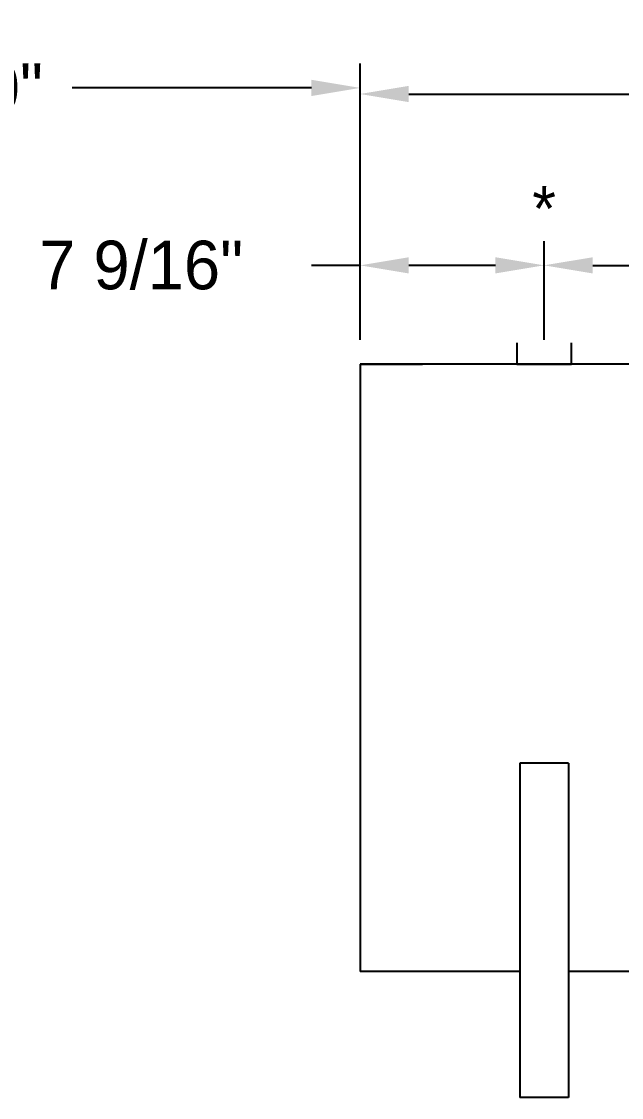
# Model space of a CAD drawing. Extents: x 5 to 331, y -33 to 175.
# Drawn here: x 55.59 to 80.25, y 46.32 to 90.6 of the extents above; entities that cross this region are included whole.
import ezdxf
from ezdxf.enums import TextEntityAlignment as Align

# ---------------------------------------------------------------- set-up
doc = ezdxf.new("R2010")
doc.units = 0
doc.header["$MEASUREMENT"] = 0
doc.layers.add('0 Unit', color=7, linetype='CONTINUOUS')
doc.dimstyles.get("Standard").update_dxf_attribs({"dimtxt": 2, "dimasz": 2, "dimexe": 1, "dimexo": 1, "dimgap": 1, "dimtad": 0, "dimtih": 1, "dimtoh": 1, "dimdec": 4, "dimzin": 0, "dimdsep": 46, "dimlunit": 5, "dimtxsty": 'STANDARD', "dimcen": 0.09, "dimadec": 0, "dimazin": 0, "dimtfac": 1, "dimtdec": 4, "dimtofl": 0, "dimtmove": 0, "dimatfit": 3, "dimfxl": 1, "dimfrac": 2, "dimtolj": 1, "dimtzin": 0, "dimarcsym": 0})

# ---------------------------------------------------------------- blocks, each defined once
blk = doc.blocks.new('*D19')
at = {"layer": '0 Unit', "color": 0, "lineweight": -2}
for p, q in [((69.506, 77.502), (69.506, 88.615)), ((205.693, 77.502), (205.693, 88.615)), ((71.506, 87.615), (128.933, 87.615)), ((203.693, 87.615), (146.266, 87.615))]:
    blk.add_line(p, q, dxfattribs=at)
at = {"layer": '0 Unit', "color": 0}
for points in [[(71.506, 87.949), (71.506, 87.282), (69.506, 87.615)], [(203.693, 87.949), (203.693, 87.282), (205.693, 87.615)]]:
    blk.add_solid(points, dxfattribs=at)
at = {"layer": '0 Unit', "color": 0, "insert": (137.599, 87.615), "char_height": 2, "attachment_point": 5}
blk.add_mtext('\\A1;136 3/16"', dxfattribs=at)
blk = doc.blocks.new('*D20')
at = {"layer": '0 Unit', "color": 0, "lineweight": -2}
for p, q in [((69.506, 77.502), (69.506, 81.565)), ((77.068, 77.502), (77.068, 81.565)), ((69.506, 80.565), (67.506, 80.565)), ((75.068, 80.565), (71.506, 80.565))]:
    blk.add_line(p, q, dxfattribs=at)
at = {"layer": '0 Unit', "color": 0}
for points in [[(71.506, 80.898), (71.506, 80.232), (69.506, 80.565)], [(75.068, 80.898), (75.068, 80.232), (77.068, 80.565)]]:
    blk.add_solid(points, dxfattribs=at)
at = {"layer": '0 Unit', "color": 0, "insert": (60.506, 80.565), "char_height": 2, "attachment_point": 5}
blk.add_mtext('\\A1;7 9/16"', dxfattribs=at)
blk = doc.blocks.new('*D22')
at = {"layer": '0 Unit', "color": 0, "lineweight": -2}
for p, q in [((39.506, 77.502), (39.506, 88.865)), ((69.506, 77.502), (69.506, 88.865)), ((41.506, 87.865), (51.339, 87.865)), ((67.506, 87.865), (57.672, 87.865))]:
    blk.add_line(p, q, dxfattribs=at)
at = {"layer": '0 Unit', "color": 0}
for points in [[(41.506, 88.199), (41.506, 87.532), (39.506, 87.865)], [(67.506, 88.199), (67.506, 87.532), (69.506, 87.865)]]:
    blk.add_solid(points, dxfattribs=at)
at = {"layer": '0 Unit', "color": 0, "insert": (54.506, 87.865), "char_height": 2, "attachment_point": 5}
blk.add_mtext('\\A1;30"', dxfattribs=at)
blk = doc.blocks.new('*D24')
at = {"layer": '0 Unit', "color": 0, "lineweight": -2}
for p, q in [((77.068, 77.502), (77.068, 81.565)), ((107.552, 77.502), (107.552, 81.565)), ((79.068, 80.565), (85.477, 80.565)), ((105.552, 80.565), (99.144, 80.565))]:
    blk.add_line(p, q, dxfattribs=at)
at = {"layer": '0 Unit', "color": 0}
for points in [[(79.068, 80.898), (79.068, 80.232), (77.068, 80.565)], [(105.552, 80.898), (105.552, 80.232), (107.552, 80.565)]]:
    blk.add_solid(points, dxfattribs=at)
at = {"layer": '0 Unit', "color": 0, "insert": (92.31, 80.565), "char_height": 2, "attachment_point": 5}
blk.add_mtext('\\A1;30 1/2"', dxfattribs=at)

msp = doc.modelspace()

# ---------------------------------------------------------------- linework, layer by layer
at = {"layer": '0 Unit'}
for p, q in [((75.94303, 77.37697), (75.94303, 76.50197)), ((78.19303, 76.50197), (78.19303, 77.37697)), ((205.69303, 76.50197), (69.50553, 76.50197)), ((69.50553, 76.50197), (69.50553, 51.50197)), ((69.50553, 76.50197), (72.06803, 76.50197)), ((69.50553, 76.50197), (69.50553, 55.5801)), ((75.94303, 76.50197), (78.19303, 76.50197)), ((76.06803, 60.07497), (76.06803, 46.32497)), ((78.06803, 60.07497), (76.06803, 60.07497)), ((78.06803, 60.07497), (78.06803, 46.32497)), ((76.06803, 51.50197), (69.50553, 51.50197)), ((197.13053, 51.50197), (78.06803, 51.50197)), ((78.06803, 46.32497), (76.06803, 46.32497))]:
    msp.add_line(p, q, dxfattribs=at)

# ---------------------------------------------------------------- texts
msp.add_text('*', height=1.87063, dxfattribs=at).set_placement((77.07069, 81.96463), align=Align.CENTER)

# ---------------------------------------------------------------- dimensions: what is measured, and where the dimension line sits
for base, p1, p2, picture, middle in [((205.69303, 87.61527), (69.50553, 76.50197), (205.69303, 76.50197), '*D19', (137.59928, 87.61527)), ((69.50553, 87.86527), (39.50553, 76.50197), (69.50553, 76.50197), '*D22', (54.50553, 87.86527)), ((69.50553, 80.56487), (77.06803, 76.50197), (69.50553, 76.50197), '*D20', (60.50553, 80.56487)), ((107.55241, 80.56487), (77.06803, 76.50197), (107.55241, 76.50197), '*D24', (92.31022, 80.56487))]:
    dim = msp.add_linear_dim(base=base, p1=p1, p2=p2, dimstyle='Standard', override={"dimpost": '"'}, dxfattribs=at)
    dim.commit()
    dim.dimension.update_dxf_attribs({"geometry": picture, "text_midpoint": middle})

doc.saveas('drawing.dxf')
